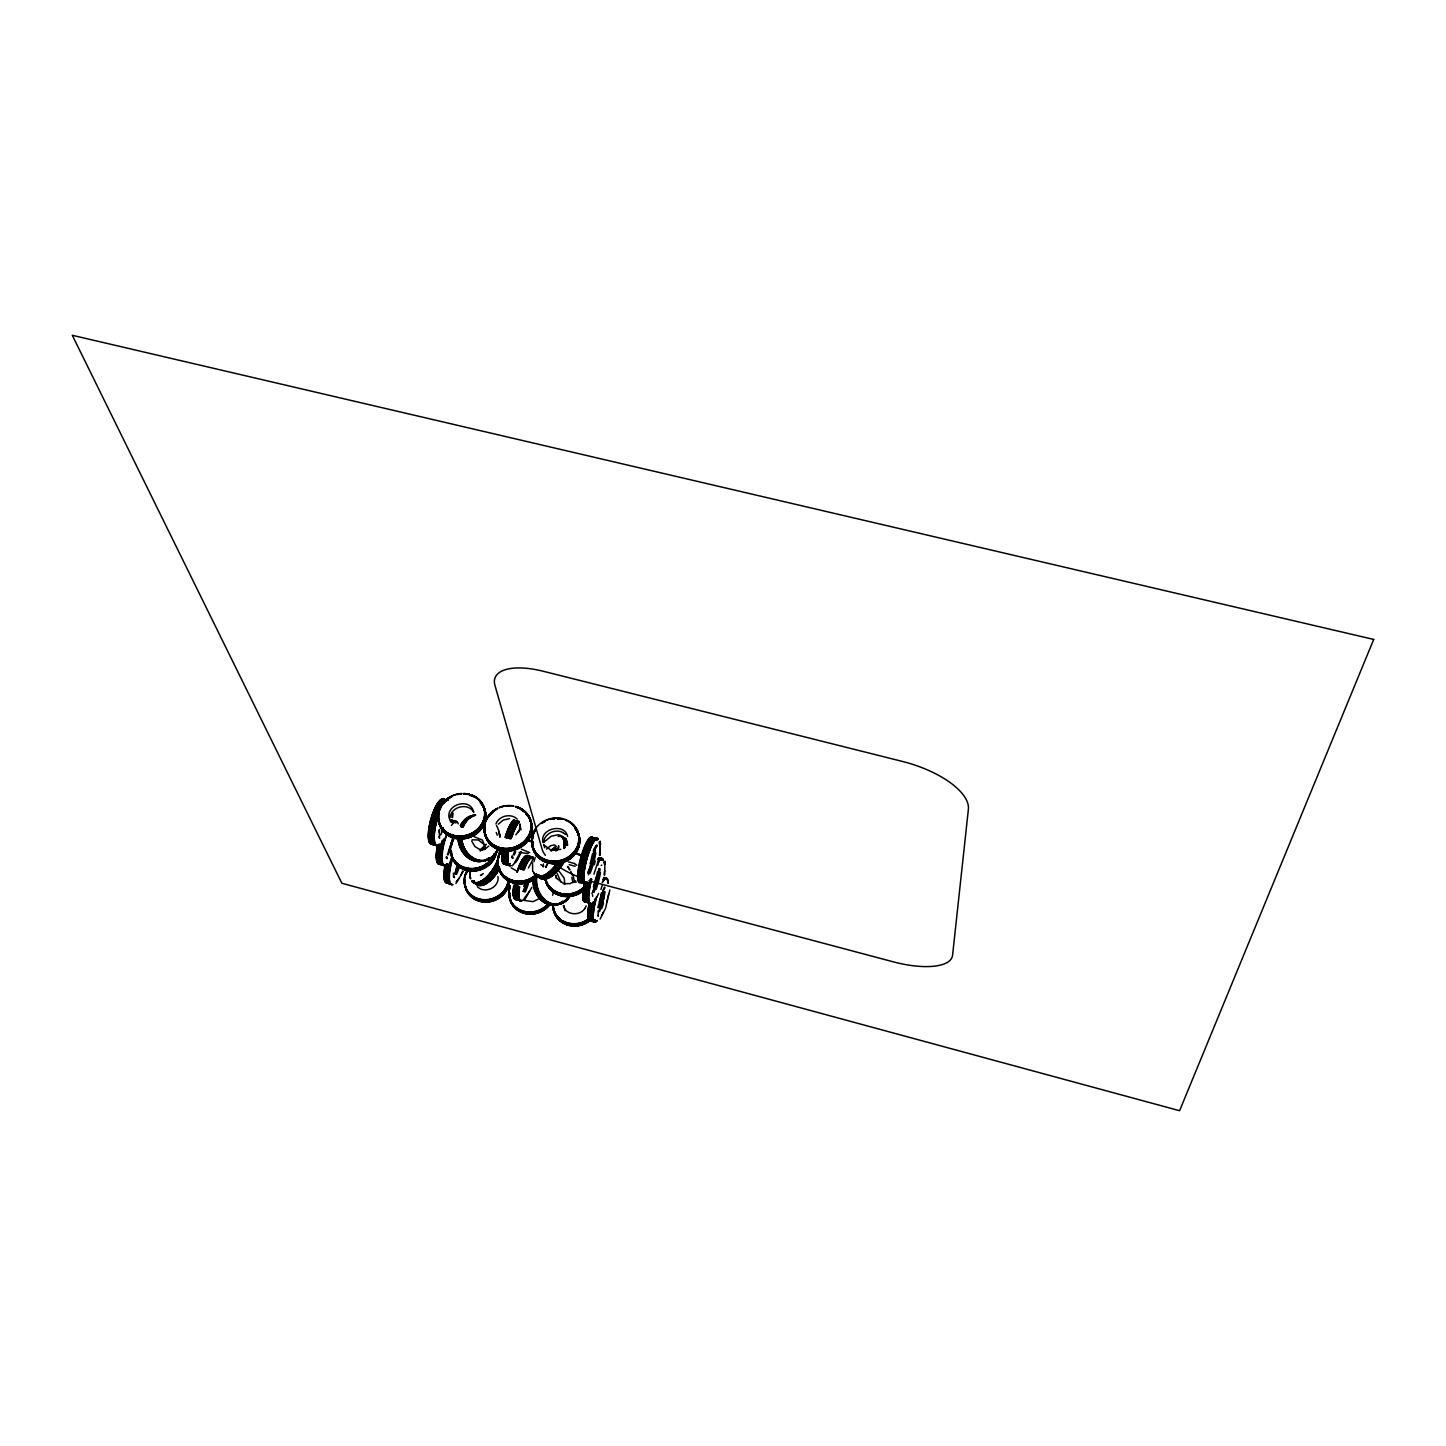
<?xml version="1.0" encoding="UTF-8"?>
<svg xmlns="http://www.w3.org/2000/svg" width="1446" height="1446" viewBox="0 0 1446 1446"><rect width="100%" height="100%" fill="white"/><g stroke="black" fill="none" stroke-linecap="round" stroke-linejoin="round"><path stroke-width="1.5" d="M564.808 884.392L564.211 878.156L558.987 871.088M598.156 910.89L598.246 916.294L598.12 915.318M439.421 829.498L439.512 838.3L438.969 836.475M555.969 851.079L555.662 845.657L554.306 844.916L550.745 845.693L546.48 849.145M558.264 849.145L558.59 845.729L558.644 847.356M451.929 817.424L452.363 813.014M452.598 817.532L453.032 813.086M543.154 867.004L543.461 863.931M532.562 862.937L532.652 871.504M599.439 855.309L600.198 847.193L599.042 842.042M600.108 855.436L600.18 841.156M604.048 874.902L604.645 870.582M604.717 875.011L604.862 861.852M609.814 890.013L605.513 908.468L600.108 919.078M557.415 850.14L557.632 848.965M607.953 897.279L608.585 894.152M543.606 842.367C544.383 833.402 555.571 828.341 563.163 832.697M532.544 860.207L528.368 868.052M450.049 817.641C451.044 806.47 468.179 802.241 473.728 812.272M598.445 860.171L593.908 874.161M597.794 865.359L599.114 860.334M606.796 902.033L607.627 898.834M533.935 861.78L535.255 857.207M600.903 889.471L602.44 884.753M531.821 887.32L524.826 899.647M520.668 851.676L514.866 862.178M521.319 851.911L517.722 859.502L512.137 865.865M460.894 875.119L462.648 871.088M463.262 871.305L455.942 883.542M601.644 915.698L603.271 912.354M603.524 890.447L605.006 887.428M596.963 896.791L598.626 893.411M602.91 890.194L604.392 887.157M593.402 850.646L596.439 845.458M594.053 850.917L597.053 845.765L594.975 847.844M584.835 908.504L586.208 905.865M529.525 891.188L524.085 898.599M486.362 844.265L481.156 850.085M515.806 834.902L519.457 829.823L519.945 823.949M495.906 823.949C499.051 815.743 510.908 812.887 517.234 819.105M518.12 832.571L519.765 829.534M593.601 849.796L594.812 848.061M593.384 851.495L594.957 849.435M517.216 860.153L515.372 862.593M459.069 878.355L456.141 881.699M601.156 865.431L601.825 865.142M584.853 908.486C579.774 916.403 565.494 915.282 563.325 905.558M498.328 824.184L503.262 820.063L509.625 818.617M488.856 846.037L484.627 849.38M480.18 849.905L483.994 846.253M480.235 851.116L483.597 847.88M543.316 842.638L551.324 836.186L558.499 834.722M550.565 850.501L555.879 846.235M551.324 851.134L554.794 848.061M595.915 846.127L597.126 845.205L595.264 846.416M483.271 873.619L480.452 875.517L481.898 874.884M553.764 850.32L557.903 848.169M538.671 898.888L533.14 901.653L524.265 900.424M575.635 880.831L569.941 883.687L563.597 883.578M560.795 849.326L551.143 850.356L543.913 844.88M482.024 849.905L485.006 849.29M543.804 866.317L540.732 864.618M472.047 839.855L478.283 839.945L485.115 845.187M519.114 852.363L528.224 853.592M572.471 882.476L576.339 882.06M482.404 849.832L479.765 849.507M474.234 836.728L482.44 840.072L485.169 847.609M521.428 849.254L529.724 852.616M568.459 861.906L574.46 863.497M569.2 864.654L575.165 866.244M563.615 883.596L556.583 878.228M516.367 870.799L511.161 867.817M479.819 849.543L474.903 846.543L471.739 841.12M563.127 832.697L565.585 834.541M574.424 863.479L576.827 865.304M477.307 886.633C484.699 894.423 500.009 887.229 497.876 876.439M557.252 873.619L560.903 881.952M511.757 857.677L511.757 856.159M594.74 849.2L595.372 851.821M603.705 862.015L604.536 864.365M446.218 857.894L446.181 857.135M453.52 877.035L453.448 873.131M555.589 875.535L556.602 878.264M543.732 845.006L544.762 847.79M565.043 910.781L563.922 905.539M519.891 824.401L521.012 829.841M496.249 832.462L497.261 835.228M473.673 812.037C470.022 796.023 442.783 805.585 450.086 820.352M512.209 856.538L512.806 858.382L512.426 856.104M453.972 875.933L454.514 877.704M446.687 856.773L447.23 858.581L446.85 857.171M542.901 842.114C539.665 828.431 564.79 822.575 567.609 836.493M556.349 878.264L556.24 875.625M573.032 874.848L574.207 880.65M571.803 877.216L572.526 880.741M600.596 844.518L600.235 841.934M592.679 896.375L592.535 894.875M604.79 861.075L605.097 864.166M439.186 830.221L439.223 832.589M588.902 880.65A50.935 18.238 19.7 0 0 595.101 882.458L893.248 961.825A60.298 22.033 16.7 0 0 952.589 955.173L968.386 809.272A69.354 29.263 16.8 0 0 902.593 761.482L543.136 671.233A58.979 24.257 20.9 0 0 494.966 685.476L542.214 849.507A50.935 18.238 19.7 0 0 545.377 855.309M576.683 876.131A50.935 18.238 19.7 0 1 555.589 864.636M445.278 865.594A22.955 6.308 -74.8 0 1 446.037 835.734M453.303 822.521A22.955 6.308 -74.8 0 1 456.882 821.671M451.423 825.449A22.666 6.236 -74.8 0 1 458.274 823.822M447.591 864.148A22.666 6.236 -74.8 0 1 442.078 859.051A22.666 6.236 -74.8 0 1 446.398 835.915M450.989 820.207A22.955 6.362 -74.8 0 1 453.791 822.358M440.994 864.455A22.955 6.362 -74.8 0 1 438.915 844.193A22.666 6.272 -74.8 0 0 441.066 864.184M450.935 820.478A22.666 6.272 -74.8 0 1 453.683 822.593M452.833 840.56A22.666 6.272 -74.8 0 1 451.333 846.235M450.754 848.079A22.666 6.272 -74.8 0 1 448.097 854.911M451.785 820.605A22.666 6.29 -74.8 0 1 452.941 822.394M452.833 836.619A22.666 6.29 -74.8 0 1 447.338 854.713M438.662 863.75A22.666 6.29 -74.8 0 1 437.831 845.874M444.518 865.395A22.955 6.326 -74.8 0 1 444.03 839.295M456.141 821.473A22.955 6.326 -74.8 0 0 452.544 822.322A22.666 6.29 -74.8 0 0 451.459 820.533M444.193 865.323A22.955 6.326 -74.8 0 1 443.705 839.204A23.389 6.561 -74.9 0 1 442.133 841.68M452.236 822.232A22.955 6.326 -74.8 0 1 455.815 821.382M451.224 821.961A22.955 6.326 -74.8 0 1 455.978 822.937M443.199 865.051A22.955 6.326 -74.8 0 1 442.133 840.867A22.666 6.254 -74.8 0 0 443.253 864.762M453.14 821.057A22.666 6.254 -74.8 0 1 454.731 821.382M442.386 864.527A22.666 6.254 -74.8 0 1 440.343 844.518A22.955 6.344 -74.8 0 0 442.313 864.816M452.255 820.822A22.666 6.254 -74.8 0 1 453.845 821.165M450.339 821.726A22.955 6.344 -74.8 0 1 455.092 822.702M451.857 820.334A22.937 6.362 -74.8 0 1 453.032 822.159M440.235 864.256A22.937 6.362 -74.8 0 1 437.74 845.928M451.55 820.262A22.937 6.362 -74.8 0 1 452.725 822.069M439.927 864.166A22.937 6.362 -74.8 0 1 437.433 845.838M450.284 845.946A22.666 6.29 -74.8 0 1 448.423 851.351M438.355 863.678A22.666 6.29 -74.8 0 1 437.523 845.802M452.562 884.536A22.54 6.091 -74.7 0 1 452.164 859.105M452.869 884.609A22.558 6.073 -74.7 0 1 452.471 859.195M458.762 865.431A22.268 6.037 -74.7 0 1 455.58 873.999M448.73 883.217A22.268 6.037 -74.7 0 1 446.796 863.768M459.177 867.51A22.268 6.037 -74.7 0 1 456.575 874.252M449.724 883.488A22.268 6.037 -74.7 0 1 447.79 864.039M458.454 865.341A22.268 6.055 -74.7 0 1 455.273 873.908M448.423 883.126A22.268 6.055 -74.7 0 1 446.489 863.678M451.821 884.337A22.54 6.091 -74.7 0 1 451.405 858.906M457.406 865.07A22.268 6.055 -74.7 0 1 455.598 870.384M447.374 882.855A22.268 6.055 -74.7 0 1 445.025 865.268M457.713 865.142A22.268 6.055 -74.7 0 1 454.55 873.709M447.682 882.928A22.268 6.055 -74.7 0 1 445.332 865.359M450.519 883.976A22.54 6.109 -74.7 0 1 448.585 864.292M451.514 884.247A22.54 6.091 -74.7 0 1 451.098 858.816M437.614 845.277A23.1 6.471 -74.9 0 1 433.927 835.625A23.1 6.471 -74.9 0 1 438.988 813.194A23.389 6.561 -74.9 0 0 433.782 838.102A23.389 6.561 -74.9 0 0 439.584 844.301M437.939 845.35A23.1 6.471 -74.9 0 1 438.626 815.074M439.909 844.374A23.389 6.561 -74.9 0 1 434.125 838.915A23.389 6.561 -74.9 0 1 438.572 814.966M433.511 844.482A23.371 6.597 -74.9 0 1 432.047 820.623A23.371 6.597 -74.9 0 1 445.368 799.728M443.524 827.943A23.082 6.525 -74.9 0 1 440.795 834.902M433.583 844.193A23.082 6.525 -74.9 0 1 431.902 843.922M430.655 842.132A23.082 6.525 -74.9 0 1 433.872 814.893A23.082 6.525 -74.9 0 1 445.278 800M436.529 844.988A23.1 6.489 -74.9 0 1 433.005 832.788A23.1 6.489 -74.9 0 1 440.072 807.989M436.457 845.259A23.389 6.561 -74.9 0 1 433.692 827.311A23.389 6.561 -74.9 0 1 444.609 801.265M446.633 800.108A23.389 6.561 -74.9 0 1 448.314 800.506M435.445 844.988A23.389 6.579 -74.9 0 1 433.981 821.129A23.389 6.579 -74.9 0 1 447.284 800.234M435.499 844.699A23.1 6.507 -74.9 0 1 433.818 844.428M432.589 842.638A23.1 6.507 -74.9 0 1 435.824 815.417A23.1 6.507 -74.9 0 1 447.194 800.506M434.595 844.464A23.082 6.507 -74.9 0 1 433.167 820.912A23.389 6.597 -74.9 0 1 446.38 800M446.308 800.271A23.082 6.507 -74.9 0 0 433.167 820.912A23.389 6.597 -74.9 0 0 434.541 844.753M443.199 827.871A23.082 6.525 -74.9 0 1 441.898 831.486M433.258 844.103A23.082 6.525 -74.9 0 1 431.577 843.831M430.33 842.042A23.082 6.525 -74.9 0 1 433.565 814.803A23.082 6.525 -74.9 0 1 444.952 799.927M433.204 844.392A23.371 6.597 -74.9 0 1 431.721 820.533A23.371 6.597 -74.9 0 1 445.043 799.638M436.782 845.35A23.389 6.561 -74.9 0 1 433.547 830.257A23.389 6.561 -74.9 0 1 442.693 803.958M432.426 844.193A23.371 6.615 -74.9 0 1 430.944 820.334A23.371 6.615 -74.9 0 1 444.284 799.439M432.101 844.103A23.371 6.615 -74.9 0 1 431.45 817.315A23.371 6.615 -74.9 0 1 445.169 801.265M435.174 844.789A23.1 6.489 -74.9 0 1 433.655 830.185A23.1 6.489 -74.9 0 1 440.397 808.079M432.499 843.904A23.082 6.525 -74.9 0 1 431.035 820.352A23.082 6.525 -74.9 0 1 444.193 799.71M430.474 843.542A23.082 6.525 -74.9 0 1 431.541 817.351A23.082 6.525 -74.9 0 1 443.868 799.638M588.179 919.096A22.286 20.334 -15.9 0 1 562.711 920.759M561.156 919.783A22.286 20.334 -15.9 0 1 553.312 908.124M588.359 919.295A22.558 20.587 -15.9 0 1 565.115 922.241A22.558 20.587 -15.9 0 1 552.625 904.6M588.811 921.03A22.521 20.551 -15.9 0 1 553.547 909.932M553.818 909.859A22.232 20.298 -15.9 0 0 588.649 920.831A22.232 20.298 -15.9 0 1 553.854 909.986M588.703 920.614A22.521 20.569 -15.9 0 1 553.42 909.516M590.366 919.945A22.521 20.551 -15.9 0 1 566.543 924.446A22.521 20.551 -15.9 0 1 553.167 906.479M552.752 905.051A22.558 20.587 -15.9 0 0 566.127 923.018A22.558 20.587 -15.9 0 0 589.986 918.535A22.268 20.316 -15.9 0 1 568.079 923.47A22.268 20.316 -15.9 0 1 553.475 908.684M590.438 920.252A22.503 20.551 -15.9 0 1 566.615 924.753A22.503 20.551 -15.9 0 1 553.258 906.787M589.95 918.879A22.25 20.316 -15.9 0 1 568.188 923.886A22.25 20.316 -15.9 0 1 553.601 909.1M590.04 919.24A22.25 20.316 -15.9 0 1 568.296 924.229A22.25 20.316 -15.9 0 1 553.691 909.462M588.612 920.271A22.54 20.569 -15.9 0 1 564.536 922.837A22.54 20.569 -15.9 0 1 552.95 903.786M590.257 920.072A22.232 20.298 -15.9 0 1 566.742 924.5A22.232 20.298 -15.9 0 1 553.547 906.769M553.294 891.676A22.521 20.425 -17.7 0 1 552.697 895.255M548.377 903.461A22.521 20.425 -17.7 0 1 520.126 909.968A22.521 20.425 -17.7 0 1 509.95 885.693M509.335 892.778A22.485 20.389 -17.7 0 0 523.325 912.715A22.485 20.389 -17.7 0 0 548.902 905.214A22.196 20.136 -17.7 0 1 519.204 910.727M548.685 905.069A22.196 20.136 -17.7 0 1 519.168 910.6M517.614 909.624A22.196 20.136 -17.7 0 1 509.932 898.056M548.775 904.798A22.485 20.389 -17.7 0 1 523.199 912.318A22.485 20.389 -17.7 0 1 509.209 892.363M517.668 909.751A22.196 20.136 -17.7 0 1 509.661 892.905M550.095 903.84A22.467 20.389 -17.7 0 1 524.283 913.113A22.467 20.389 -17.7 0 1 509.39 892.905M548.504 903.895A22.503 20.407 -17.7 0 1 520.271 910.402A22.503 20.407 -17.7 0 1 510.095 886.127M550.185 904.148A22.467 20.389 -17.7 0 1 524.392 913.42A22.467 20.389 -17.7 0 1 509.498 893.212M548.45 904.292A22.214 20.154 -17.7 0 1 514.613 906.515M513.42 905.178A22.214 20.154 -17.7 0 1 511.468 902.232M510.709 900.641A22.214 20.154 -17.7 0 1 509.354 892.001M548.558 904.654A22.214 20.136 -17.7 0 1 526.037 912.751A22.214 20.136 -17.7 0 1 509.787 897.641M509.516 895.905A22.214 20.136 -17.7 0 1 509.48 892.363M548.287 903.75A22.232 20.154 -17.7 0 1 520.415 910.167A22.232 20.154 -17.7 0 1 510.366 886.199M548.667 904.437A22.485 20.407 -17.7 0 1 521.301 911.305A22.485 20.407 -17.7 0 1 509.715 888.422M549.95 904.021A22.196 20.136 -17.7 0 1 516.33 908.938M515.011 907.726A22.196 20.136 -17.7 0 1 510.077 898.49M508.305 879.692A22.196 19.991 -19.3 0 1 479.927 899.159A22.196 19.991 -19.3 0 1 467.347 870.546M508.576 879.692A22.467 20.244 -19.3 0 1 478.933 899.177A22.467 20.244 -19.3 0 1 468.143 868.865M509.173 881.482A22.431 20.226 -19.3 0 1 488.133 901.581A22.431 20.226 -19.3 0 1 465.178 886.145M508.902 881.464A22.16 19.973 -19.3 0 1 488.133 901.328A22.16 19.973 -19.3 0 1 465.449 886.073M508.721 880.144A22.467 20.244 -19.3 0 1 480.018 899.846A22.467 20.244 -19.3 0 1 467.275 870.872M508.45 880.144A22.178 19.991 -19.3 0 1 487.664 900.008A22.178 19.991 -19.3 0 1 464.943 884.753M464.69 883.018A22.178 19.991 -19.3 0 1 464.69 879.493M509.028 881.066A22.449 20.226 -19.3 0 1 485.079 901.292A22.449 20.226 -19.3 0 1 464.744 880.415M509.317 881.915A22.431 20.208 -19.3 0 1 488.296 902.015A22.431 20.208 -19.3 0 1 465.341 886.579M509.046 881.915A22.142 19.955 -19.3 0 1 488.278 901.762A22.142 19.955 -19.3 0 1 465.612 886.525M508.63 880.686A22.178 19.973 -19.3 0 1 487.844 900.551A22.178 19.973 -19.3 0 1 465.16 885.295M508.757 881.048A22.16 19.973 -19.3 0 1 494.532 899.267A22.16 19.973 -19.3 0 1 471.414 896.05M470.113 894.839A22.16 19.973 -19.3 0 1 465.287 885.657M508.92 880.686A22.449 20.226 -19.3 0 1 484.952 900.93A22.449 20.226 -19.3 0 1 464.618 880.036M465.847 874.758A22.449 20.226 -19.3 0 1 467.492 871.432M601.807 892.815A22.521 4.718 -74.9 0 1 597.794 907.546M590.564 920.451A22.521 4.718 -74.9 0 1 589.679 903.045M601.5 892.724A22.521 4.736 -74.9 0 1 599.222 902.051M588.992 920.289A22.521 4.736 -74.9 0 1 589.372 902.973M590.185 920.632A22.811 4.79 -74.9 0 1 589.299 903.009M594.487 921.789A22.811 4.754 -74.9 0 1 594.053 902.268M603.145 879.222A22.811 4.754 -74.9 0 1 605.964 878.102M603.488 903.19A22.54 4.681 -74.9 0 1 601.753 908.612M594.541 921.518A22.54 4.681 -74.9 0 1 594.125 902.232M603.09 879.493A22.54 4.681 -74.9 0 1 605.892 878.373M605.079 891.821A22.54 4.7 -74.9 0 1 599.494 911.649M595.119 919.855A22.54 4.7 -74.9 0 1 593.113 901.961A22.811 4.754 -74.9 0 0 595.083 920.108M603.651 877.921A22.54 4.7 -74.9 0 1 604.88 878.102M604.03 897.261A22.811 4.754 -74.9 0 1 602.53 902.973M603.723 877.65A22.811 4.754 -74.9 0 1 604.952 877.83M594.866 921.608A22.54 4.681 -74.9 0 1 595.427 898.49A22.829 4.736 -74.9 0 0 594.794 921.879M603.416 879.566A22.54 4.681 -74.9 0 1 606.199 878.463M603.47 879.313A22.829 4.736 -74.9 0 1 607.067 879.855M602.386 882.241A22.829 4.736 -74.9 0 1 608.133 883.072M597.162 920.668A22.829 4.736 -74.9 0 1 593.131 917.397A22.829 4.736 -74.9 0 1 596.674 896.737A22.54 4.681 -74.9 0 0 593.221 917.198A22.54 4.681 -74.9 0 0 597.198 920.415M602.367 882.476A22.54 4.681 -74.9 0 1 608.043 883.289M602.892 891.224A22.54 4.718 -74.9 0 1 598.554 907.745M591.324 920.65A22.54 4.718 -74.9 0 1 590.076 920.578M589.245 919.005A22.54 4.718 -74.9 0 1 590.456 903.262A22.811 4.772 -74.9 0 0 591.269 920.921M604.211 891.586A22.54 4.7 -74.9 0 1 598.608 911.414M592.661 921.012A22.54 4.7 -74.9 0 1 591.396 920.921M590.583 919.367A22.54 4.7 -74.9 0 1 591.794 903.605M604.067 877.595A22.811 4.772 -74.9 0 1 604.862 879.276M603.163 897.026A22.811 4.772 -74.9 0 1 601.663 902.738M601.102 904.6A22.811 4.772 -74.9 0 1 599.891 908.215M594.198 919.873A22.811 4.772 -74.9 0 1 591.721 903.66M597.487 871.739A22.955 4.916 -75 0 1 593.673 886.796M584.365 901.436A22.955 4.916 -75 0 1 584.708 883.633A23.244 4.971 -75 0 0 585.594 901.852M596.041 877.252A22.955 4.916 -75 0 1 593.366 886.705M585.341 901.491A22.955 4.916 -75 0 1 584.383 883.56A23.244 4.971 -75 0 0 585.269 901.762M598.445 859.466A23.244 4.934 -75 0 1 602.169 860.171M589.661 902.937A23.244 4.934 -75 0 1 589.173 882.837A22.955 4.862 -75 0 0 589.715 902.666M600.018 858.472A22.955 4.862 -75 0 1 602.078 860.424M598.987 858.201A22.955 4.88 -75 0 1 601.048 860.153M600.488 872.553A22.955 4.88 -75 0 1 596.059 889.38M588.685 902.376A22.955 4.88 -75 0 1 588.197 882.53A23.244 4.934 -75 0 0 588.63 902.666M597.415 859.195A23.244 4.934 -75 0 1 601.138 859.9M588.757 902.611A22.955 4.862 -75 0 1 590.546 878.969A23.244 4.934 -75 0 0 588.685 902.9M598.734 859.828A22.955 4.862 -75 0 1 601.59 858.797M598.771 859.557A23.244 4.934 -75 0 1 602.494 860.262M597.668 862.503A23.244 4.916 -75 0 1 603.253 860.46M590.745 903.226A23.244 4.916 -75 0 1 591.269 879.168A22.955 4.862 -75 0 0 589.534 902.828M597.65 862.738A22.955 4.862 -75 0 1 602.367 858.996M589.01 901.274A22.955 4.862 -75 0 1 591.667 879.276M597.975 862.828A22.955 4.862 -75 0 1 602.693 859.087M591.071 903.316A23.244 4.916 -75 0 1 591.595 879.24M597.993 862.593A23.244 4.916 -75 0 1 602.765 858.797M598.771 868.486A22.955 4.898 -75 0 1 591.902 893.682M586.443 901.78A22.955 4.898 -75 0 1 585.919 881.915A23.244 4.971 -75 0 0 586.371 902.051M599.078 868.558A22.955 4.898 -75 0 1 592.86 892.218M586.751 901.87A22.955 4.898 -75 0 1 586.245 882.006M599.331 858.201A22.955 4.88 -75 0 1 600.144 859.918M600.108 868.829A22.955 4.88 -75 0 1 593.89 892.507M587.781 902.141A22.955 4.88 -75 0 1 587.293 882.277A23.244 4.953 -75 0 0 589.372 901.039M586.696 902.141A23.244 4.953 -75 0 1 586.172 882.024M599.421 857.93A23.244 4.953 -75 0 1 600.235 859.665M598.066 879.801A23.244 4.953 -75 0 1 596.999 883.687M592.426 853.99A23.371 5.097 -75 0 1 590.076 863.696M580.677 882.367A23.371 5.097 -75 0 1 580.822 858.942A23.371 5.097 -75 0 1 592.444 837.614M580.28 882.566A23.678 5.169 -75 0 1 580.424 858.834A23.678 5.169 -75 0 1 592.191 837.234M582.828 882.946A23.389 5.079 -75.1 0 1 583.822 856.574A23.389 5.079 -75.1 0 1 595.445 839.981M594.902 852.706A23.389 5.079 -75.1 0 1 588.414 874.812M581.78 882.656A23.371 5.079 -75.1 0 1 582.756 856.303A23.371 5.079 -75.1 0 1 594.396 839.71M593.872 852.435A23.371 5.079 -75.1 0 1 588.052 872.986M580.135 882.403A23.371 5.097 -75.1 0 1 583.316 853.339A23.371 5.097 -75.1 0 1 594.071 839.62M593.547 852.345A23.371 5.097 -75.1 0 1 587.727 872.896M586.425 882.385A23.678 5.115 -75.1 0 1 584.925 860.027A23.678 5.115 -75.1 0 1 597.505 840.234M595.3 860.876A23.678 5.115 -75.1 0 1 594.216 864.816M585.413 881.843A23.389 5.061 -75.1 0 1 583.931 859.755A23.389 5.061 -75.1 0 1 596.367 840.216M595.824 852.941A23.389 5.061 -75.1 0 1 590.004 873.492M586.787 882.205A23.389 5.061 -75.1 0 1 584.6 863.081A23.678 5.115 -75.1 0 1 596.981 838.499M596.909 838.77A23.389 5.061 -75.1 0 0 584.6 863.081A23.678 5.115 -75.1 0 0 586.751 882.476M587.528 882.675A23.678 5.115 -75.1 0 1 585.323 863.316A23.678 5.115 -75.1 0 1 597.776 838.698M587.582 882.422A23.389 5.043 -75.1 0 1 584.6 883.578M583.732 881.879A23.389 5.043 -75.1 0 1 587.835 854.514A23.389 5.043 -75.1 0 1 597.686 838.987M587.907 882.512A23.389 5.043 -75.1 0 1 585.72 863.37A23.678 5.115 -75.1 0 1 598.102 838.788M598.011 839.078A23.389 5.043 -75.1 0 0 585.72 863.37A23.678 5.115 -75.1 0 0 587.853 882.765M484.103 808.657A23.516 20.895 -18.6 0 1 484.79 821.31M484.193 823.099A23.516 20.895 -18.6 0 1 460.298 838.59A23.516 20.895 -18.6 0 1 439.421 822.666M439.367 822.521A23.516 20.895 -18.6 0 0 460.298 838.59A23.516 20.895 -18.6 0 0 484.229 823.244M484.139 808.802A23.516 20.895 -18.6 0 1 484.844 821.455M485.115 821.509A23.805 21.148 -18.6 0 0 480.289 802.566A23.805 21.166 -18.6 0 1 485.061 821.364M484.518 823.316A23.805 21.148 -18.6 0 1 460.316 839.005A23.805 21.148 -18.6 0 1 439.132 822.72M484.464 823.172A23.805 21.166 -18.6 0 1 460.262 838.861A23.805 21.166 -18.6 0 1 439.078 822.575M476.656 797.957A23.859 21.184 -18.6 0 1 480.542 826.931A23.859 21.184 -18.6 0 1 448.622 834.143A23.859 21.184 -18.6 0 1 441.175 805.982M442.277 804.356A23.859 21.184 -18.6 0 1 451.604 796.656M457.46 794.595A23.859 21.184 -18.6 0 1 461.545 793.999M463.588 793.944A23.859 21.184 -18.6 0 1 467.618 794.324M471.468 795.318A23.859 21.184 -18.6 0 1 475.029 796.945M476.475 798.174A23.552 20.931 -18.6 0 1 474.125 832.426A23.552 20.931 -18.6 0 1 439.06 822.286M438.626 820.515A23.552 20.931 -18.6 0 1 441.428 806.109M443.759 802.946A23.552 20.931 -18.6 0 1 451.73 796.873M471.342 794.957A23.859 21.184 -18.6 0 1 477.704 829.534A23.859 21.184 -18.6 0 1 439.548 824.437A23.859 21.184 -18.6 0 1 461.419 793.637A23.57 20.931 -18.5 0 0 457.334 794.342A23.57 20.931 -18.6 0 1 461.419 793.908M469.462 794.378A23.859 21.184 -18.6 0 0 463.461 793.583A23.859 21.202 -18.5 0 1 469.408 794.234M471.233 795.21A23.57 20.931 -18.6 0 1 482.295 823.154A23.57 20.931 -18.6 0 1 450.393 834.396A23.57 20.931 -18.6 0 1 441.301 805.747A23.57 20.931 -18.5 0 0 450.339 834.252A23.57 20.931 -18.5 0 0 482.259 823.009A23.57 20.931 -18.5 0 0 471.179 795.065M463.443 793.854A23.57 20.931 -18.6 0 1 469.354 794.631M442.331 803.976A23.57 20.931 -18.5 0 1 451.55 796.366A23.57 20.931 -18.6 0 0 442.386 804.121A23.1 6.489 -74.9 0 1 446.579 800.397A23.841 21.184 -18.6 0 0 443.759 803.416M463.389 793.691A23.57 20.931 -18.5 0 1 469.299 794.487M471.288 794.812A23.859 21.202 -18.5 0 1 477.65 829.389A23.859 21.202 -18.5 0 1 439.494 824.292A23.859 21.202 -18.5 0 1 461.364 793.493M481.337 803.307A23.823 21.166 -18.6 0 1 468.233 837.18A23.823 21.166 -18.6 0 1 438.644 816.52M485.278 813.429A23.516 20.895 -18.6 0 1 465.196 837.65A23.516 20.895 -18.6 0 1 439.186 822.015M481.102 803.47A23.516 20.895 -18.6 0 1 485.006 811.64M481.175 802.819A23.823 21.166 -18.6 0 1 468.07 836.71A23.823 21.166 -18.6 0 1 438.463 816.05M480.94 802.982A23.534 20.913 -18.6 0 1 476.945 831.631A23.534 20.913 -18.6 0 1 445.458 832.426M444.085 831.161A23.534 20.913 -18.6 0 1 439.006 821.545M480.795 802.566A23.534 20.913 -18.6 0 1 471.667 834.541A23.534 20.913 -18.6 0 1 439.295 822.901M438.861 821.129A23.534 20.913 -18.6 0 1 438.608 815.634M479.783 801.012A23.841 21.184 -18.6 0 1 468.92 835.987A23.841 21.184 -18.6 0 1 438.319 815.634M439.656 810.103A23.841 21.184 -18.6 0 1 441.41 806.615M469.787 795.372A23.841 21.184 -18.6 0 1 475.246 797.577M530.339 820.804A23.552 21.075 -17.1 0 1 521.265 846.687A23.552 21.075 -17.1 0 1 492.11 845.675M490.718 844.41A23.552 21.075 -17.1 0 1 485.531 834.74M529.796 819.032A23.859 21.347 -17.1 0 1 512.842 850.537A23.859 21.347 -17.1 0 1 484.934 829.209M525.856 812.67A23.895 21.365 -17 0 1 513.276 848.459A23.895 21.365 -17 0 1 485.006 823.624M492.562 812.236A23.895 21.365 -17 0 0 485.621 821.798A23.895 21.383 -17 0 1 495.87 809.724M515.77 806.976A23.895 21.365 -17 0 1 524.446 811.387A23.895 21.383 -17 0 0 515.716 806.832M531.26 827.98A23.588 21.112 -17 0 0 528.983 817.297A23.606 21.112 -17 0 1 531.224 827.835M531.025 829.841A23.588 21.112 -17 0 1 505.106 849.073A23.588 21.112 -17 0 1 484.609 827.365M488.676 816.773A23.588 21.112 -17 0 1 492.761 812.435M521.102 809.417A23.588 21.112 -17 0 1 524.247 811.586M525.639 812.851A23.588 21.112 -17 0 1 528.025 815.725A23.606 21.112 -17 0 0 525.603 812.706M525.82 812.525A23.895 21.383 -17 0 1 513.24 848.314A23.895 21.383 -17 0 1 484.97 823.479M484.844 823.117A23.895 21.383 -17 0 0 501.147 848.35A23.895 21.383 -17 0 0 530.339 832.571A23.895 21.383 -17 0 0 515.607 806.47A23.913 21.383 -17 0 1 530.302 832.426A23.913 21.383 -17 0 1 501.111 848.206A23.913 21.383 -17 0 1 484.79 822.973M485.458 821.292A23.895 21.383 -17 0 1 497.569 808.386M499.466 807.555A23.895 21.383 -17 0 1 503.425 806.326A23.606 21.112 -17 0 0 499.521 807.645M505.467 805.946A23.895 21.383 -17 0 1 513.637 806.055M515.517 806.723A23.606 21.112 -17 0 1 530.067 832.498A23.606 21.112 -17 0 1 501.238 848.097A23.606 21.112 -17 0 1 485.133 823.172A23.606 21.112 -17 0 0 501.184 847.952A23.606 21.112 -17 0 0 530.013 832.354A23.606 21.112 -17 0 0 515.463 806.579M487.429 817.894A23.606 21.112 -17 0 0 485.729 821.364A23.606 21.112 -17 0 1 497.659 808.477M488.513 816.267A23.606 21.112 -17 0 1 495.906 809.597M505.449 806.055A23.606 21.112 -17 0 1 509.516 805.784M485.404 821.147A23.913 21.383 -17 0 1 497.532 808.242M499.412 807.41A23.913 21.383 -17 0 1 513.601 805.892M526.254 814.026A23.859 21.347 -17.1 0 1 515.68 849.182A23.859 21.347 -17.1 0 1 484.772 828.703M531.586 825.63A23.57 21.094 -17.1 0 1 511.649 849.995A23.57 21.094 -17.1 0 1 485.368 834.234M530.194 820.298A23.57 21.094 -17.1 0 1 531.297 823.804M526.127 813.556A23.877 21.365 -17 0 1 515.535 848.712A23.877 21.365 -17 0 1 484.609 828.251M525.892 813.736A23.57 21.094 -17 0 1 531.513 828.865M531.278 830.727A23.57 21.094 -17 0 1 508.45 849.905A23.57 21.094 -17 0 1 485.205 833.782M484.934 831.956A23.57 21.094 -17 0 1 484.916 828.251M525.784 813.321A23.588 21.094 -17 0 1 524.048 842.873A23.588 21.094 -17 0 1 491.658 844.319M490.266 843.036A23.588 21.094 -17 0 1 486.94 838.553M486.145 836.891A23.588 21.094 -17 0 1 484.772 827.835M521.247 809.905A23.588 21.094 -17 0 1 524.392 812.056M526.001 813.14A23.877 21.365 -17 0 1 513.42 848.929A23.877 21.365 -17 0 1 485.169 824.093M521.41 809.67A23.877 21.365 -17 0 1 524.591 811.857M530.971 829.697A23.606 21.112 -17 0 1 505.07 848.929A23.606 21.112 -17 0 1 484.573 827.22M488.621 816.629A23.606 21.112 -17 0 1 492.706 812.272M515.626 807.085A23.606 21.112 -17 0 1 524.211 811.441M579.322 838.644A23.606 21.256 -15.3 0 1 559.53 863.154A23.606 21.256 -15.3 0 1 532.978 847.302M532.688 845.476A23.606 21.256 -15.3 0 1 532.634 841.735M577.858 833.294A23.606 21.256 -15.3 0 1 579.015 836.818M578.129 833.185A23.895 21.527 -15.3 0 1 559.566 863.407A23.895 21.527 -15.3 0 1 532.327 841.735M575.147 828.377A23.895 21.527 -15.3 0 1 577.297 831.504M570.393 822.666A23.949 21.563 -15.3 0 1 574.478 852.525A23.949 21.563 -15.3 0 1 541.654 858.635A23.949 21.563 -15.3 0 1 535.779 828.974M545.088 821.328A23.949 21.563 -15.3 0 0 541.545 823.443A23.642 21.292 -15.3 0 1 545.178 821.418M550.962 819.249A23.949 21.563 -15.3 0 1 555.065 818.653A23.949 21.563 -15.3 0 0 550.908 819.105M557.126 818.599A23.949 21.563 -15.3 0 1 561.211 818.978M568.73 821.635A23.949 21.563 -15.3 0 0 565.115 819.99A23.949 21.563 -15.3 0 1 568.694 821.491M573.176 825.323A23.642 21.292 -15.3 0 1 573.14 853.628A23.642 21.292 -15.3 0 1 542.358 858.725M540.714 857.695A23.642 21.292 -15.3 0 1 532.743 836.186M533.321 834.378A23.642 21.292 -15.3 0 1 536.068 829.245M570.176 822.738A23.642 21.292 -15.3 0 1 574.387 851.983A23.642 21.292 -15.3 0 1 542.322 858.581M540.677 857.55A23.642 21.292 -15.3 0 1 532.688 836.041M533.285 834.234A23.642 21.292 -15.3 0 1 536.032 829.1A23.949 21.563 -15.3 0 0 541.654 858.635A23.949 21.563 -15.3 0 0 574.424 852.381A23.949 21.563 -15.3 0 0 570.357 822.521M557.072 818.707A23.642 21.292 -15.3 0 1 561.102 819.087M541.509 823.298A23.949 21.563 -15.3 0 1 545.052 821.183M557.09 818.454A23.949 21.563 -15.3 0 1 563.145 819.267M568.405 821.22A23.66 21.31 -15.3 0 1 577.605 845.458M576.864 847.248A23.66 21.31 -15.3 0 1 547.727 860.334A23.66 21.31 -15.3 0 1 532.544 835.553M533.14 833.727A23.66 21.31 -15.3 0 1 535.888 828.612M541.527 823.009A23.66 21.31 -15.3 0 1 548.847 819.394M550.836 818.852A23.66 21.31 -15.3 0 1 562.928 819.014M575.056 828.034A23.913 21.545 -15.3 0 1 562.512 862.322A23.913 21.545 -15.3 0 1 532.236 841.391M574.821 828.197A23.606 21.274 -15.3 0 1 562.422 862.069A23.606 21.274 -15.3 0 1 532.526 841.391M574.785 828.052A23.624 21.274 -15.3 0 1 579.304 841.879M579.087 843.741A23.624 21.274 -15.3 0 1 578.111 847.428M577.37 849.218A23.624 21.274 -15.3 0 1 550.239 862.72A23.624 21.274 -15.3 0 1 532.49 841.247M575.02 827.889A23.913 21.545 -15.3 0 1 560.452 862.72A23.913 21.545 -15.3 0 1 532.851 837.487M574.912 827.419A23.931 21.545 -15.3 0 1 560.325 862.268A23.931 21.545 -15.3 0 1 532.706 837.017M576.791 830.673A23.624 21.274 -15.3 0 1 566.073 859.936A23.624 21.274 -15.3 0 1 534.64 851.567M533.827 849.887A23.624 21.274 -15.3 0 1 532.345 840.777M576.683 830.257A23.642 21.292 -15.3 0 1 558.138 861.979A23.642 21.292 -15.3 0 1 532.869 836.656M573.502 825.594A23.931 21.545 -15.3 0 1 561.229 861.617A23.931 21.545 -15.3 0 1 532.598 836.601M498.219 865.576A22.901 20.624 -17.3 0 0 513.041 880.614A22.901 20.624 -17.3 0 0 535.4 875.499A23.19 20.895 -17.3 0 1 505.937 877.523A23.19 20.895 -17.3 0 1 500.497 851.152A22.521 10.267 -58.3 0 1 500.189 854.116M497.948 863.786A22.901 20.624 -17.3 0 1 500.786 851.405A22.901 20.642 -17.3 0 0 499.231 868.883M535.363 875.354A22.901 20.642 -17.3 0 1 504.6 876.149M503.244 874.902A22.901 20.642 -17.3 0 1 500.009 870.51M533.249 842.512A22.901 20.642 -17.3 0 0 527.971 840.379A23.19 20.895 -17.3 0 1 533.447 842.44M528.061 840.126A23.19 20.895 -17.3 0 1 533.411 842.295M535.598 875.68A23.19 20.895 -17.3 0 1 505.973 877.668A23.19 20.895 -17.3 0 1 500.533 851.296M536.105 877.397A23.154 20.859 -17.3 0 1 513.493 882.584A23.154 20.859 -17.3 0 1 498.509 867.365M569.019 897.171A22.847 18.455 80.3 0 1 547.04 902.087A22.847 18.455 80.3 0 1 536.014 876.909A23.154 20.877 -17.3 0 1 510.583 881.21A23.154 20.877 -17.3 0 1 498.057 861.455M536.159 877.541A23.154 20.859 -17.3 0 1 513.529 882.711A23.154 20.859 -17.3 0 1 498.563 867.492A22.503 10.285 -58.3 0 1 475.427 883.126M539.051 875.065A23.136 20.859 -17.4 0 1 515.571 883.47A23.136 20.859 -17.4 0 1 498.671 867.835M535.671 876.403A22.883 20.624 -17.3 0 1 513.33 881.518A22.883 20.624 -17.3 0 1 498.527 866.479M535.797 876.782A22.865 20.606 -17.3 0 1 505.07 877.559M503.714 876.312A22.865 20.606 -17.3 0 1 498.653 866.859M535.725 876.149A23.172 20.877 -17.3 0 1 506.136 878.138A23.172 20.877 -17.3 0 1 500.696 851.766M535.544 875.969A22.883 20.624 -17.3 0 1 513.185 881.084A22.883 20.624 -17.3 0 1 498.382 866.046M535.87 876.583A23.172 20.877 -17.3 0 1 507.889 879.584A23.172 20.877 -17.3 0 1 499.177 855.634M538.87 875.047A22.847 20.587 -17.4 0 1 515.68 883.343A22.847 20.587 -17.4 0 1 498.997 867.907A22.793 10.429 -58.3 0 1 484.5 883.723A22.793 10.429 -58.3 0 1 474.107 880.813M494.55 853.574A22.865 20.443 -19 0 1 471.36 868.703A22.865 20.443 -19 0 1 450.971 852.959A22.865 20.443 -19 0 0 471.306 868.558A22.865 20.443 -19 0 0 494.514 853.429M450.971 845.783A22.865 20.443 -19 0 1 452.002 842.241M450.664 847.446A22.865 20.443 -19 0 1 453.61 838.734M450.7 853.032A23.136 20.696 -19 0 0 471.324 868.956A23.136 20.696 -19 0 0 494.821 853.646A23.154 20.714 -19 0 1 463.588 867.455A23.154 20.714 -19 0 1 453.357 838.626A23.136 20.696 -19 0 0 450.7 845.765M496.412 851.784A23.1 20.678 -19 0 1 471.956 870.691A23.1 20.678 -19 0 1 451.007 851.152M496.123 851.766A22.811 20.425 -19 0 1 471.974 870.42A22.811 20.425 -19 0 1 451.279 851.134M495.255 854.948A23.118 20.678 -19 0 1 469.805 870.13A23.118 20.678 -19 0 1 450.827 850.718M450.809 853.357A23.136 20.696 -19 0 0 471.45 869.281A23.136 20.696 -19 0 0 494.93 853.971A23.136 20.696 -19 0 1 471.504 869.426A23.136 20.696 -19 0 1 450.863 853.502M450.827 846.091A23.136 20.696 -19 0 1 453.538 839.096M496.556 852.254A23.1 20.678 -19 0 1 472.119 871.143A23.1 20.678 -19 0 1 451.17 851.622M496.285 852.236A22.811 20.407 -19 0 1 472.155 870.89A22.811 20.407 -19 0 1 451.459 851.604M494.857 854.478A22.829 20.425 -19 0 1 475.626 869.335A22.829 20.425 -19 0 1 453.99 860.46M453.086 858.906A22.829 20.425 -19 0 1 450.971 850.302M494.984 854.875A22.829 20.425 -19 0 1 469.86 869.877A22.829 20.425 -19 0 1 451.116 850.7M450.863 846.235A23.136 20.696 -19 0 1 453.592 839.24M494.713 854.044A22.847 20.443 -19 0 1 471.523 869.173A22.847 20.443 -19 0 1 451.152 853.429A22.847 20.443 -19 0 0 471.468 869.028A22.847 20.443 -19 0 0 494.659 853.899A23.299 19.25 78.1 0 1 490.899 857.586M495.128 854.55A23.118 20.696 -19 0 1 469.679 869.751A23.118 20.696 -19 0 1 450.682 850.32M451.044 846.687A23.118 20.696 -19 0 1 452.074 843.09M499.828 850.79A22.521 10.267 -58.3 0 1 499.593 853.736M497.786 860.37A22.521 10.267 -58.3 0 1 484.898 878.825A22.521 10.267 -58.3 0 1 472.209 881.192M499.575 850.646A22.521 10.267 -58.3 0 1 499.34 853.592M497.532 860.225A22.521 10.267 -58.3 0 1 484.627 878.662A22.521 10.267 -58.3 0 1 471.956 881.048M470.565 878.391A22.521 10.267 -58.3 0 1 470.402 871.739M499.756 850.483A22.811 10.393 -58.3 0 1 499.521 853.465M499.231 855.074A22.811 10.393 -58.3 0 1 486.597 877.126A22.811 10.393 -58.3 0 1 471.794 881.283M470.384 878.59A22.811 10.393 -58.3 0 1 470.221 871.848M500.009 850.646A22.811 10.393 -58.3 0 1 499.774 853.628M497.948 860.352A22.811 10.393 -58.3 0 1 484.88 879.023A22.811 10.393 -58.3 0 1 472.047 881.427M470.637 878.734A22.811 10.393 -58.3 0 1 470.203 874.975M500.876 851.17A22.811 10.411 -58.3 0 1 500.641 854.152M498.111 862.629A22.811 10.411 -58.3 0 1 472.914 881.952M500.623 851.025A22.811 10.411 -58.3 0 1 500.388 854.008M497.858 862.485A22.811 10.411 -58.3 0 1 472.661 881.789M498.4 860.75A22.521 10.267 -58.3 0 1 485.513 879.186A22.521 10.267 -58.3 0 1 472.824 881.572M500.696 851.333A22.521 10.285 -58.3 0 1 500.461 854.279M497.948 862.647A22.521 10.285 -58.3 0 1 473.077 881.717M498.762 867.618A22.793 10.429 -58.3 0 1 484.247 883.56A22.793 10.429 -58.3 0 1 473.836 880.668M497.93 867.112A22.793 10.411 -58.3 0 1 474.451 882.873M498.888 867.727A22.503 10.303 -58.3 0 1 475.68 883.289M497.099 866.642A22.521 10.285 -58.3 0 1 473.89 882.205M497.804 867.076A22.503 10.285 -58.3 0 1 474.613 882.638M476.294 883.651A22.503 10.303 -58.3 0 0 499.485 868.106A22.774 10.429 -58.3 0 1 476.132 883.886M481.843 885.314A22.503 10.303 -58.3 0 0 499.756 868.269A22.774 10.429 -58.3 0 1 476.385 884.03M478.825 885.223A22.503 10.303 -58.3 0 1 476.547 883.813M497.225 866.678A22.793 10.411 -58.3 0 1 473.728 882.44M525.513 882.91A22.431 5.441 -74.8 0 1 524.283 886.452M516.529 899.141A22.431 5.441 -74.8 0 1 515.101 899.014M514.089 897.406A22.431 5.441 -74.8 0 1 514.216 885.277M518.626 868.54A22.431 5.441 -74.8 0 1 527.844 856.213M525.205 882.837A22.431 5.441 -74.8 0 1 523.976 886.38M516.222 899.069A22.431 5.441 -74.8 0 1 514.776 898.924M513.782 897.315A22.431 5.441 -74.8 0 1 513.89 885.187A22.72 5.513 -74.8 0 0 516.15 899.322M517.053 872.046A22.431 5.441 -74.8 0 1 527.537 856.122M516.999 871.974A22.72 5.513 -74.8 0 1 528.585 857.568M518.246 898.074A22.72 5.495 -74.8 0 1 514.125 885.368M517.325 872.065A22.72 5.495 -74.8 0 1 527.935 855.942M520.668 868.974A22.72 5.477 -74.8 0 1 530.971 858.201M518.536 899.972A22.72 5.477 -74.8 0 1 516.873 882.205M517.523 899.701A22.72 5.495 -74.8 0 1 515.861 881.933M528.983 856.213A22.72 5.495 -74.8 0 0 519.656 868.703A22.431 5.423 -74.8 0 1 528.911 856.484M519.006 898.273A22.72 5.495 -74.8 0 1 514.866 885.585M528.676 856.14A22.72 5.495 -74.8 0 0 519.349 868.63A22.431 5.423 -74.8 0 1 528.603 856.412M526.254 883.108A22.431 5.423 -74.8 0 1 523.054 891.441M517.27 899.34A22.431 5.423 -74.8 0 1 514.975 885.476M526.561 883.199A22.431 5.423 -74.8 0 1 523.362 891.531M517.596 899.43A22.431 5.423 -74.8 0 1 515.282 885.567M522.566 869.48A22.72 5.459 -74.8 0 1 532.833 858.689M520.397 900.478A22.72 5.459 -74.8 0 1 518.102 886.434M522.602 869.588A22.449 5.404 -74.8 0 1 532.743 858.942M520.47 900.207A22.449 5.404 -74.8 0 1 519.042 900.081M518.048 898.472A22.449 5.404 -74.8 0 1 518.192 886.344M520.705 869.082A22.431 5.423 -74.8 0 1 530.881 858.436M527.555 883.47A22.431 5.423 -74.8 0 1 524.356 891.802M518.59 899.701A22.431 5.423 -74.8 0 1 516.963 882.15M521.59 869.335A22.449 5.404 -74.8 0 1 531.748 858.671M528.423 883.705A22.449 5.404 -74.8 0 1 525.223 892.037M518.048 899.81A22.449 5.404 -74.8 0 1 517.849 882.385M521.554 869.209A22.72 5.477 -74.8 0 1 531.839 858.436M517.758 882.44A22.72 5.477 -74.8 0 0 519.403 900.207A22.449 5.386 -74.8 0 0 520.777 900.298M533.05 859.014A22.449 5.386 -74.8 0 0 522.928 869.679A22.72 5.459 -74.8 0 1 533.158 858.779M518.373 898.562A22.449 5.386 -74.8 0 1 518.499 886.434M520.723 900.551A22.72 5.459 -74.8 0 1 518.409 886.525M521.464 900.768A22.72 5.459 -74.8 0 1 519.168 886.723M532.941 857.261A22.72 5.459 -74.8 0 0 523.651 869.769A22.449 5.386 -74.8 0 1 532.851 857.532M521.536 900.497A22.449 5.386 -74.8 0 1 519.259 886.633M521.843 900.569A22.449 5.386 -74.8 0 1 519.584 886.723M533.176 857.623A22.449 5.386 -74.8 0 0 523.994 869.968A22.72 5.459 -74.8 0 1 533.249 857.351M523.56 899.502A22.72 5.459 -74.8 0 1 519.494 886.814M562.566 901.238A22.54 18.202 80.3 0 1 542.828 901.328A22.54 18.202 80.3 0 1 533.212 879.421M562.693 901.473A22.811 18.436 80.3 0 1 542.72 901.581A22.811 18.436 80.3 0 1 532.996 879.385M568.82 897.207A22.847 18.455 80.3 0 1 546.841 902.105A22.847 18.455 80.3 0 1 535.815 876.945M554.83 904.365A22.576 18.22 80.3 0 1 535.888 878.951M568.658 897.026A22.576 18.22 80.3 0 1 565.241 900.804M561.066 903.298A22.576 18.22 80.3 0 1 558.011 904.184M563.416 902.141A22.847 18.455 80.3 0 1 544.058 900.695A22.847 18.455 80.3 0 1 535.02 879.023M568.206 897.315A22.847 18.455 80.3 0 1 564.735 901.147M555.029 904.328A22.576 18.22 80.3 0 1 536.249 876.981M568.838 896.99A22.576 18.22 80.3 0 1 558.21 904.148M569.507 897.098A22.865 18.455 80.3 0 1 547.51 901.997A22.865 18.455 80.3 0 1 536.484 876.836M567.682 866.497A22.865 18.455 80.3 0 1 569.814 869.642M570.718 871.342A22.865 18.455 80.3 0 1 572.164 874.993M555.246 904.545A22.558 18.22 80.3 0 1 534.713 879.168M562.747 901.979A22.558 18.22 80.3 0 1 556.818 904.365M554.198 904.473A22.558 18.22 80.3 0 1 535.255 879.06M566.977 898.508A22.558 18.22 80.3 0 1 564.609 900.912M560.433 903.407A22.558 18.22 80.3 0 1 557.379 904.274M563.362 901.364A22.829 18.436 80.3 0 1 543.389 901.473A22.829 18.436 80.3 0 1 533.646 879.276M559.06 903.642A22.54 18.22 80.3 0 1 533.881 879.313M555.499 904.256A22.576 18.22 80.3 0 1 536.719 876.891M567.519 866.696A22.576 18.22 80.3 0 1 569.634 869.787M569.326 896.9A22.576 18.22 80.3 0 1 557.108 904.256M564.193 901.238A22.847 18.436 80.3 0 1 544.22 901.328A22.847 18.436 80.3 0 1 534.478 879.114M581.762 891.694A22.901 20.768 -15.5 0 1 545.937 880.487M581.943 891.893A23.19 21.039 -15.5 0 1 545.666 880.56M581.455 890.067A23.226 21.057 -15.5 0 1 545.124 878.716M577.026 853.773A23.226 21.057 -15.5 0 1 580.551 855.381M582.846 888.639A22.937 20.804 -15.5 0 1 560.415 893.773A22.937 20.804 -15.5 0 1 545.395 878.644M576.918 854.026A22.937 20.804 -15.5 0 1 580.388 855.598M581.599 890.628A23.208 21.057 -15.5 0 1 545.287 879.276M581.382 889.742A23.226 21.075 -15.5 0 1 545.015 878.391M547.492 863.949A23.226 21.075 -15.5 0 0 545.865 867.401A23.244 21.075 -15.5 0 1 547.456 863.804M576.936 853.447A23.226 21.075 -15.5 0 1 580.461 855.056A23.244 21.075 -15.5 0 0 576.9 853.303M581.346 889.597A23.244 21.075 -15.5 0 1 544.979 878.246M581.527 890.808A22.919 20.786 -15.5 0 1 545.684 879.602M581.437 890.429A22.919 20.804 -15.5 0 1 545.558 879.222M581.816 891.441A23.19 21.039 -15.5 0 1 545.522 880.09M581.654 891.224A22.901 20.786 -15.5 0 1 545.811 880.036M582.756 888.314A22.937 20.804 -15.5 0 1 560.325 893.465A22.937 20.804 -15.5 0 1 545.305 878.318M582.72 888.187A22.955 20.804 -15.5 0 1 560.289 893.321A22.955 20.804 -15.5 0 1 545.269 878.174M581.708 891.007A23.208 21.057 -15.5 0 1 545.395 879.656M564.157 861.292A23.154 11.044 -57.9 0 1 539.701 877.379M563.633 838.246A23.154 11.044 -57.9 0 1 566.181 839.602M564.302 861.328A23.461 11.188 -57.9 0 1 549.191 877.776A23.461 11.188 -57.9 0 1 537.93 874.848M563.759 837.993A23.461 11.188 -57.9 0 1 566.344 839.367M560.542 835.951A23.479 11.152 -57.9 0 1 565.241 846.922M557.831 864.563A23.479 11.152 -57.9 0 1 536.285 875.607M562.946 837.577A23.19 11.026 -57.9 0 1 565.043 847.049M536.448 875.372A23.19 11.026 -57.9 0 0 557.722 864.473A23.479 11.152 -57.9 0 1 536.014 875.445M538.906 877.234A23.461 11.17 -57.9 0 0 562.693 862.72A23.172 11.044 -57.9 0 1 539.069 876.999M563.145 837.596A23.461 11.17 -57.9 0 1 565.729 838.987M563.018 837.849A23.172 11.044 -57.9 0 1 565.567 839.222M566.959 841.717A23.172 11.044 -57.9 0 1 567.591 845.494M562.313 862.503A23.172 11.044 -57.9 0 1 544.546 878.355M541.31 878.282A23.172 11.044 -57.9 0 1 538.816 876.836M562.765 837.704A23.172 11.044 -57.9 0 1 565.296 839.06M562.892 837.451A23.461 11.17 -57.9 0 1 567.139 841.518M562.44 862.575A23.461 11.17 -57.9 0 1 538.653 877.071M562.078 836.927A23.461 11.17 -57.9 0 1 566.959 844.826M561.608 862.051A23.461 11.17 -57.9 0 1 536.231 873.8M561.952 837.18A23.172 11.026 -57.9 0 1 566.76 844.988M561.482 861.997A23.172 11.026 -57.9 0 1 543.714 877.849M540.479 877.776A23.172 11.026 -57.9 0 1 536.412 873.601M561.229 836.728A23.172 11.026 -57.9 0 1 566.037 844.536M558.554 864.979A23.172 11.026 -57.9 0 1 537.279 875.878M558.066 836.493A23.479 11.17 -57.9 0 1 566.236 844.374M558.662 865.088A23.479 11.17 -57.9 0 1 537.099 876.113M564.338 840.072A23.19 11.026 -57.9 0 1 564.536 848.495M557.469 864.31A23.19 11.026 -57.9 0 1 536.195 875.21M560.144 836.059A23.19 11.026 -57.9 0 1 562.693 837.415M560.289 835.788A23.479 11.152 -57.9 0 1 564.988 846.76M559.674 835.408A23.479 11.152 -57.9 0 1 564.103 848.007M533.809 872.318A23.479 11.152 -57.9 0 0 556.945 864.021A23.19 11.008 -57.9 0 1 535.562 874.83M559.421 835.246A23.479 11.152 -57.9 0 1 563.85 847.862M556.692 863.858A23.479 11.152 -57.9 0 1 533.556 872.155M562.078 837.017A23.19 11.008 -57.9 0 1 563.904 848.115M561.825 836.854A23.19 11.008 -57.9 0 1 563.651 847.952M556.583 863.75A23.19 11.008 -57.9 0 1 535.309 874.667M509.082 865.07A23.208 5.766 -75 0 1 508.124 850.591A23.498 5.838 -75 0 0 510.528 865.576M519.024 821.708A23.208 5.766 -75 0 0 510.8 838.897A23.498 5.838 -75 0 1 519.06 821.436M508.45 850.682A23.208 5.766 -75 0 0 509.408 865.16A23.208 5.784 -75 0 1 507.022 850.284M511.739 837.053A23.208 5.766 -75 0 1 519.349 821.798M510.854 865.666A23.498 5.838 -75 0 1 508.359 850.772M511.685 836.981A23.498 5.838 -75 0 1 519.385 821.527M506.443 864.491A23.498 5.874 -75 0 1 503.66 851.441M506.624 837.74A23.498 5.874 -75 0 1 514.957 820.37M514.613 851.369A23.208 5.802 -75 0 1 513.258 854.731M506.516 864.22A23.208 5.802 -75 0 1 504.997 863.985M503.949 862.232A23.208 5.802 -75 0 1 503.75 851.314M506.678 837.794A23.208 5.802 -75 0 1 514.921 820.641M509.751 865.377A23.498 5.856 -75 0 1 507.257 850.483M518.283 821.238A23.498 5.856 -75 0 0 509.95 838.626A23.208 5.784 -75 0 1 518.246 821.509M509.805 865.088A23.208 5.784 -75 0 1 507.347 850.375M509.697 838.59A23.208 5.784 -75 0 1 517.921 821.418M509.426 865.286A23.498 5.856 -75 0 1 506.913 850.393M509.625 838.535A23.498 5.856 -75 0 1 517.957 821.147M508.396 865.015A23.498 5.856 -75 0 1 505.883 850.103M516.909 820.876A23.498 5.856 -75 0 0 508.576 838.264A23.208 5.784 -75 0 1 516.873 821.147M510.293 863.443A23.208 5.784 -75 0 1 506.95 864.509M505.901 862.756A23.208 5.784 -75 0 1 505.72 851.839M515.644 851.64A23.208 5.802 -75 0 1 514.288 855.002M507.546 864.491A23.208 5.802 -75 0 1 506.046 864.256A23.208 5.82 -75 0 1 504.672 863.895M504.979 862.521A23.208 5.802 -75 0 1 504.799 851.604M515.969 820.912A23.208 5.802 -75 0 0 507.727 838.084A23.498 5.874 -75 0 1 516.005 820.641M507.492 864.762A23.498 5.874 -75 0 1 504.708 851.712M503.624 862.159A23.208 5.82 -75 0 1 503.425 851.224A23.498 5.892 -75 0 0 506.118 864.401M506.353 837.704A23.208 5.82 -75 0 1 514.595 820.551M506.299 837.668A23.498 5.892 -75 0 1 514.631 820.28M505.341 864.202A23.498 5.892 -75 0 1 502.539 851.134M505.504 837.451A23.498 5.892 -75 0 1 513.854 820.081M505.034 864.112A23.498 5.892 -75 0 1 502.214 851.061M513.529 819.99A23.498 5.892 -75 0 0 505.178 837.361A23.208 5.82 -75 0 1 513.493 820.262M503.895 863.696A23.208 5.82 -75 0 1 502.648 851.025M505.576 837.505A23.208 5.82 -75 0 1 513.818 820.352M503.588 863.605A23.208 5.82 -75 0 1 502.322 850.935M497.46 850.158A23.028 19.015 78.1 0 1 476.873 859.755A23.028 19.015 78.1 0 1 461.491 838.409A23.028 19.015 78.1 0 0 477.072 859.719A23.028 19.015 78.1 0 0 497.659 850.121M463.045 826.823A23.028 19.015 78.1 0 1 473.746 815.779M463.226 826.787A23.028 19.015 78.1 0 1 473.927 815.743M499.864 836.945A23.028 19.015 78.1 0 0 498.671 831.089A23.317 19.25 78.1 0 1 499.9 836.981A23.317 19.25 78.1 0 0 496.484 825.521M497.858 850.284A23.317 19.25 78.1 0 1 477.017 859.99A23.317 19.25 78.1 0 1 461.455 838.391A23.317 19.25 78.1 0 0 476.837 860.027A23.317 19.25 78.1 0 0 497.677 850.32M463.009 826.642A23.317 19.25 78.1 0 1 473.836 815.472M462.81 826.696A23.317 19.25 78.1 0 1 473.655 815.508M489.742 857.821A23.281 19.232 78.1 0 1 470.384 858.635A23.281 19.232 78.1 0 1 458.852 838.933M461.166 825.485A23.281 19.232 78.1 0 1 474.505 815.255M487.284 859.936A23.317 19.25 78.1 0 1 460.804 838.517M462.359 826.787A23.317 19.25 78.1 0 1 473.185 815.616M497.948 848.675A23.317 19.25 78.1 0 1 488.82 859.267M489.507 858.581A23.299 19.25 78.1 0 1 459.991 838.698M461.563 826.967A23.299 19.25 78.1 0 1 475.644 814.984M488.965 858.689A23.299 19.232 78.1 0 1 459.448 838.807M461.021 827.094A23.299 19.232 78.1 0 1 475.119 815.11M489.543 857.858A23.281 19.232 78.1 0 1 470.185 858.671A23.281 19.232 78.1 0 1 458.653 838.969M460.967 825.521A23.281 19.232 78.1 0 1 474.306 815.291M489.091 857.948A23.281 19.232 78.1 0 1 469.733 858.779A23.281 19.232 78.1 0 1 458.201 839.078M460.515 825.63A23.281 19.232 78.1 0 1 475.517 815.255M488.893 857.984A23.281 19.232 78.1 0 1 469.534 858.816A23.281 19.232 78.1 0 1 458.002 839.114M460.334 825.666A23.281 19.232 78.1 0 1 475.336 815.291M1373.7 639.439L1179.593 1110.709L341.852 883.253L72.3 335.291L1373.7 639.439M547.727 860.623A23.967 21.563 -15.3 0 0 578.671 834.27A23.967 21.563 -15.3 0 0 539.611 824.148A23.967 21.563 -15.3 0 0 547.727 860.623M513.583 882.331A22.865 20.606 -17.3 0 0 535.924 877.216A22.865 20.606 -17.3 0 1 513.637 882.458A22.865 20.606 -17.3 0 1 498.834 867.437A22.865 20.606 -17.3 0 0 513.583 882.331"/></g></svg>
